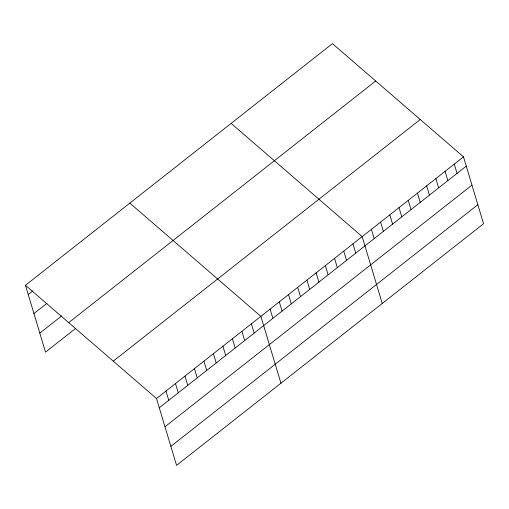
<?xml version="1.0" encoding="UTF-8"?>
<svg xmlns="http://www.w3.org/2000/svg" width="509" height="509" viewBox="0 0 509 509"><rect width="100%" height="100%" fill="white"/><g stroke="black" fill="none" stroke-linecap="round" stroke-linejoin="round"><path stroke-width="0.76" d="M25.45 285.275L332.441 43.628L463.489 156.867L483.55 223.725L176.559 465.372L156.498 398.509L25.45 285.275L45.511 352.133L75.752 328.324M28.224 294.526L32.97 290.792M33.931 313.538L46.974 303.269M39.804 333.121L61.748 315.854M68.696 322.642L375.687 80.995M113.252 361.142L420.243 119.5M156.498 398.509L463.489 156.867M159.279 407.766L466.269 166.125M164.98 426.777L471.97 185.13M170.859 446.361L477.849 204.72M231.131 123.369L362.185 236.609L382.246 303.472M129.827 203.116L260.875 316.35L280.936 383.213M454.282 164.114L457.057 173.372M445.07 171.368L447.85 180.619M435.863 178.614L438.637 187.872M426.65 185.861L429.431 195.119M417.444 193.115L420.218 202.366M408.231 200.361L411.011 209.619M399.024 207.615L401.798 216.866M389.811 214.862L392.592 224.119M380.605 222.109L383.379 231.366M371.392 229.362L374.172 238.613M352.972 243.856L355.753 253.113M343.766 251.109L346.54 260.366M334.553 258.356L337.333 267.613M325.346 265.609L328.12 274.86M316.134 272.856L318.914 282.113M306.927 280.103L309.701 289.36M297.714 287.356L300.495 296.613M288.508 294.603L291.282 303.86M279.295 301.856L282.075 311.107M270.088 309.103L272.862 318.36M251.389 323.819L254.163 333.077M241.902 331.289L244.676 340.546M232.409 338.759L235.19 348.016M222.923 346.228L225.697 355.486M213.436 353.698L216.21 362.955M203.944 361.167L206.724 370.425M194.457 368.637L197.231 377.888M184.964 376.106L187.745 385.358M175.478 383.576L178.258 392.827M165.991 391.046L168.765 400.297"/></g></svg>
